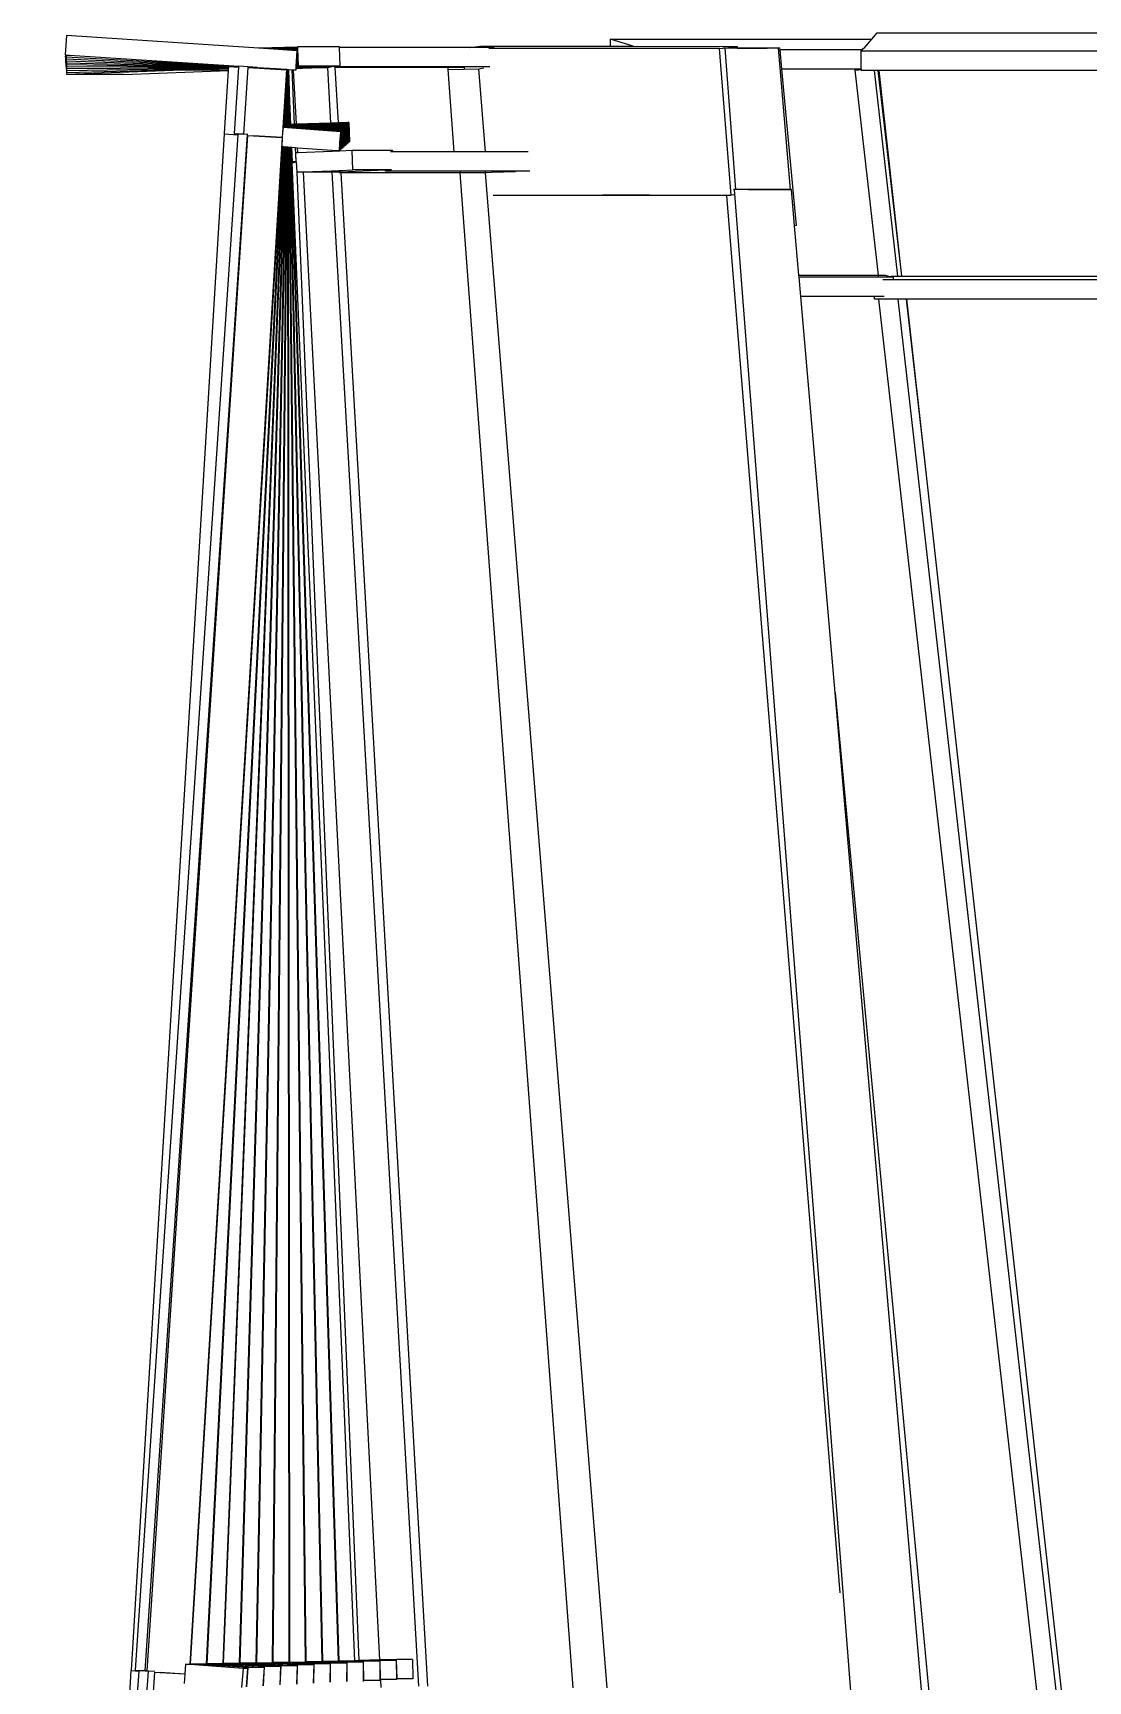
# Model space of a CAD drawing. Header units: millimetres. Extents: x 90964 to 877642, y 656808 to 1438307.
# Drawn here: x 806456 to 809193, y 1273789 to 1278066 of the extents above; entities that cross this region are included whole.
import ezdxf

# ---------------------------------------------------------------- set-up
doc = ezdxf.new("R2010")
doc.units = ezdxf.units.MM
doc.header["$LTSCALE"] = 300
doc.layers.add('SectionCutEdges', color=7, linetype='Continuous')

msp = doc.modelspace()

# ---------------------------------------------------------------- linework, layer by layer
at = {"color": 251}
for p, q in [((807953.8, 1278049.6), (807953.6, 1278031.5)), ((808013.1, 1278031.4), (807953.8, 1278049.6)), ((807953.8, 1278049.6), (808631.2, 1278049.6)), ((808631.2, 1278049.6), (808611.4, 1278026.5)), ((808645.4, 1278066.1), (808631.2, 1278049.6)), ((808645.4, 1278066.1), (809460.4, 1278066.1)), ((806540.4, 1278009.3), (806540.2, 1278004.3)), ((806540.2, 1278004.3), (806540.6, 1278004.2)), ((806540.6, 1278004.2), (806540.4, 1277999.1)), ((806540.4, 1277999.1), (806540.9, 1277999.1)), ((806540.9, 1278009.3), (806540.6, 1278004.2)), ((806540.6, 1278004.2), (806541.1, 1278004.2)), ((806540.9, 1277999.1), (806540.7, 1277994)), ((806541.1, 1278004.2), (806540.9, 1277999.1)), ((806540.9, 1277999.1), (806541.3, 1277999.1)), ((806541.2, 1278009.3), (806541.1, 1278004.2)), ((806541.1, 1278004.2), (806541.4, 1278004.2)), ((806541.3, 1277999.1), (806541.2, 1277994)), ((806541.4, 1278004.2), (806541.3, 1277999.1)), ((806541.3, 1277999.1), (806541.7, 1277999.1)), ((806541.6, 1278009.3), (806541.4, 1278004.2)), ((806541.4, 1278004.2), (806541.8, 1278004.2)), ((806541.7, 1277999.1), (806541.6, 1277994)), ((806541.8, 1278004.2), (806541.7, 1277999.1)), ((806541.7, 1277999.1), (806542, 1277999.1)), ((806541.8, 1278009.3), (806541.8, 1278004.2)), ((806541.8, 1278004.2), (806542.1, 1278004.2)), ((806542.1, 1278004.2), (806542, 1277999.1)), ((806542, 1277999.1), (806542, 1277994)), ((806542, 1277999.1), (806542.3, 1277999.1)), ((806542.1, 1278009.2), (806542.1, 1278004.2)), ((806542.1, 1278004.2), (806542.3, 1278004.1)), ((806542.2, 1278009.2), (806542.3, 1278004.1)), ((806542.3, 1278004.1), (806542.3, 1277999.1)), ((806542.3, 1278004.1), (806542.4, 1278004.1)), ((806542.3, 1277999.1), (806542.3, 1277994)), ((806542.3, 1277999.1), (806542.5, 1277999.1)), ((806542.4, 1278009.2), (806542.4, 1278004.1)), ((806542.4, 1278009.2), (806542.5, 1278008.3)), ((806542.4, 1278004.1), (806542.5, 1277999.1)), ((806542.4, 1278004.1), (806542.6, 1278004.1)), ((806542.5, 1278008.3), (806551.6, 1278008.6)), ((806542.6, 1278004.1), (806542.5, 1278008.3)), ((806542.5, 1278008.3), (806542.6, 1278004.1)), ((806542.5, 1277999.1), (806542.6, 1277994)), ((806542.5, 1277999.1), (806542.7, 1277999)), ((806542.8, 1277999), (806542.6, 1278004.1)), ((806542.6, 1278004.1), (806542.7, 1277999)), ((806542.6, 1278004.1), (806964.2, 1277980.8)), ((806542.6, 1278004.1), (806542.6, 1278004.1)), ((806542.7, 1277999), (806542.8, 1277999)), ((806542.7, 1277999), (806542.8, 1277994)), ((806542.8, 1277999), (806964.2, 1277980)), ((806543, 1277994), (806542.8, 1277999)), ((807042.2, 1278026.5), (807142.1, 1278030.2)), ((807142.1, 1278029.2), (807042.2, 1278026.5)), ((807142.1, 1278028.1), (807042.2, 1278026.5)), ((807142.2, 1278027.1), (807042.2, 1278026.5)), ((807142.2, 1278026.1), (807042.2, 1278026.5)), ((807142.1, 1278025.1), (807042.2, 1278026.5)), ((807142.1, 1278024.1), (807042.2, 1278026.5)), ((807142.1, 1278023), (807042.2, 1278026.5)), ((807142.1, 1278022), (807042.2, 1278026.5)), ((807142, 1278021), (807042.2, 1278026.5)), ((807139.7, 1277980.1), (807141.9, 1278020)), ((807140.2, 1277980.1), (807141.9, 1278020)), ((807140.6, 1277980.1), (807141.9, 1278020)), ((807141, 1277980.1), (807141.9, 1278020)), ((807141.5, 1277980.1), (807142, 1278021)), ((807141.9, 1278020), (807142, 1278021)), ((807142, 1277980.1), (807142.1, 1278022)), ((807142, 1278021), (807142.1, 1278022)), ((807251.4, 1278030.2), (807142.1, 1278030.2)), ((807142.1, 1278030.2), (807142.1, 1278029.2)), ((807142.1, 1278029.2), (807142.1, 1278028.1)), ((807142.1, 1278028.1), (807142.2, 1278027.1)), ((807142.1, 1278025.1), (807142.2, 1278026.1)), ((807143.4, 1277980.2), (807142.1, 1278025.1)), ((807142.1, 1278024.1), (807142.1, 1278025.1)), ((807142.9, 1277980.2), (807142.1, 1278024.1)), ((807142.1, 1278023), (807142.1, 1278024.1)), ((807142.4, 1277980.2), (807142.1, 1278023)), ((807142.1, 1278022), (807142.1, 1278023)), ((807142.2, 1278027.1), (807142.2, 1278026.1)), ((807142.2, 1278026.1), (807143.9, 1277980.2)), ((807251.5, 1278028), (807251.4, 1278030.2)), ((807253.1, 1277980.2), (807251.5, 1278028)), ((807589.1, 1278028), (807251.5, 1278028)), ((807589.1, 1278028), (807616.7, 1278031.6)), ((807653, 1278028), (807589.1, 1278028)), ((807616.7, 1278031.6), (807953.6, 1278031.5)), ((808236.6, 1278025.4), (807638.4, 1278025.6)), ((807953.6, 1278031.5), (808013.1, 1278031.4)), ((808013.1, 1278031.4), (808282.4, 1278031.3)), ((808236.6, 1278025.4), (808245.5, 1278026.5)), ((808267.4, 1277645.4), (808236.6, 1278025.4)), ((808245.5, 1278026.5), (808282.4, 1278031.3)), ((808250.4, 1278026.5), (808245.5, 1278026.5)), ((808250.4, 1278026.5), (808278.9, 1277659.7)), ((808282.8, 1278026.5), (808250.4, 1278026.5)), ((808282.4, 1278031.3), (808282.7, 1278027.6)), ((808282.7, 1278027.6), (808392.7, 1278027.5)), ((808282.7, 1278027.6), (808282.8, 1278026.9)), ((808282.8, 1278026.9), (808360.2, 1278026.9)), ((808282.8, 1278026.9), (808282.8, 1278026.5)), ((808383.6, 1278026.4), (808282.8, 1278026.5)), ((808384.3, 1278026.5), (808360.2, 1278026.9)), ((808384.3, 1278026.5), (808383.6, 1278026.4)), ((808389.8, 1278026.4), (808383.6, 1278026.4)), ((808392.7, 1278027.5), (808384.3, 1278026.5)), ((808389.8, 1278026.4), (808384.3, 1278026.5)), ((808421.4, 1277659.7), (808389.8, 1278026.4)), ((808392.7, 1278027.5), (808393.3, 1278021.9)), ((808604.5, 1278021.9), (808393.3, 1278021.9)), ((808393.3, 1278021.9), (808398, 1277972)), ((808604.5, 1278021.9), (808611.4, 1278026.5)), ((808604.6, 1278018.6), (808604.5, 1278021.9)), ((808604.6, 1278018.6), (808611.4, 1278026.5)), ((808604.6, 1278004.1), (808604.6, 1278018.6)), ((809252.7, 1278018.6), (808604.6, 1278018.6)), ((808604.8, 1277972), (808604.6, 1278004.1)), ((808604.7, 1277972), (808604.6, 1278004.1)), ((806540.7, 1277994), (806541.2, 1277994)), ((806541.2, 1277994), (806541.1, 1277988.9)), ((806541.1, 1277988.9), (806541.6, 1277988.9)), ((806541.2, 1277994), (806541.6, 1277994)), ((806541.6, 1277988.9), (806541.5, 1277983.8)), ((806541.5, 1277983.8), (806542, 1277983.8)), ((806541.6, 1277994), (806541.6, 1277988.9)), ((806541.6, 1277994), (806542, 1277994)), ((806541.6, 1277988.9), (806542, 1277988.9)), ((806542, 1277983.8), (806541.9, 1277978.7)), ((806541.9, 1277978.7), (806542.4, 1277978.7)), ((806542, 1277994), (806542, 1277988.9)), ((806542, 1277994), (806542.3, 1277994)), ((806542, 1277988.9), (806542, 1277983.8)), ((806542, 1277988.9), (806542.4, 1277988.9)), ((806542, 1277983.8), (806542.4, 1277983.8)), ((806542.3, 1277994), (806542.4, 1277988.9)), ((806542.3, 1277994), (806542.6, 1277994)), ((806542.4, 1277988.9), (806542.4, 1277983.8)), ((806542.4, 1277988.9), (806542.7, 1277988.9)), ((806542.4, 1277983.8), (806542.4, 1277978.7)), ((806542.4, 1277983.8), (806542.8, 1277983.8)), ((806542.4, 1277978.7), (806542.5, 1277973.6)), ((806542.4, 1277978.7), (806542.9, 1277978.7)), ((806542.5, 1277973.6), (806542.9, 1277973.6)), ((806542.6, 1277994), (806542.7, 1277988.9)), ((806542.6, 1277994), (806542.8, 1277994)), ((806542.7, 1277988.9), (806542.8, 1277983.8)), ((806542.7, 1277988.9), (806543, 1277988.9)), ((806542.8, 1277994), (806543, 1277994)), ((806542.8, 1277994), (806543, 1277988.9)), ((806542.8, 1277983.8), (806542.9, 1277978.7)), ((806542.8, 1277983.8), (806543.1, 1277983.8)), ((806542.9, 1277978.7), (806542.9, 1277973.6)), ((806542.9, 1277978.7), (806543.2, 1277978.7)), ((806542.9, 1277973.6), (806543, 1277968.5)), ((806542.9, 1277973.6), (806543.4, 1277973.6)), ((806543.2, 1277988.9), (806543, 1277994)), ((806543, 1277994), (806964.1, 1277979.2)), ((806543, 1277988.9), (806543.2, 1277988.9)), ((806543, 1277988.9), (806543.1, 1277983.8)), ((806543, 1277968.5), (806543.5, 1277968.5)), ((806543.1, 1277983.8), (806543.4, 1277983.8)), ((806543.1, 1277983.8), (806543.2, 1277978.7)), ((806543.4, 1277983.8), (806543.2, 1277988.9)), ((806543.2, 1277988.9), (806964.1, 1277978.4)), ((806543.2, 1277978.7), (806543.6, 1277978.7)), ((806543.2, 1277978.7), (806543.4, 1277973.6)), ((806543.4, 1277983.8), (806964, 1277977.7)), ((806543.6, 1277978.7), (806543.4, 1277983.8)), ((806543.4, 1277973.6), (806543.5, 1277968.5)), ((806543.4, 1277973.6), (806543.8, 1277973.6)), ((806543.5, 1277968.5), (806543.6, 1277963.4)), ((806543.5, 1277968.5), (806543.9, 1277968.5)), ((806543.6, 1277978.7), (806964, 1277976.9)), ((806543.8, 1277973.6), (806543.6, 1277978.7)), ((806543.6, 1277963.4), (806544.1, 1277963.4)), ((806543.8, 1277973.6), (806963.9, 1277976.1)), ((806543.9, 1277968.5), (806543.8, 1277973.6)), ((806543.9, 1277968.5), (806963.9, 1277975.3)), ((806544.1, 1277963.4), (806543.9, 1277968.5)), ((806544.1, 1277963.4), (806963.8, 1277974.4)), ((806544.3, 1277958.3), (806544.1, 1277963.4)), ((806843.6, 1277969.2), (806544.3, 1277958.3)), ((806691.3, 1277958.3), (806544.3, 1277958.3)), ((806691.3, 1277958.3), (806963.5, 1277968.9)), ((806963.8, 1277973.6), (806843.6, 1277969.2)), ((806963.5, 1277969.2), (806843.6, 1277969.2)), ((806953.6, 1277806), (806963.5, 1277968.9)), ((806963.5, 1277969.2), (806963.8, 1277973.6)), ((806963.5, 1277968.9), (806963.5, 1277969.2)), ((806963.8, 1277974.4), (806963.9, 1277975.3)), ((806963.8, 1277973.6), (806963.8, 1277974.4)), ((806963.9, 1277976.1), (806964, 1277976.9)), ((806963.9, 1277975.3), (806963.9, 1277976.1)), ((806964, 1277977.7), (806964.1, 1277978.4)), ((806964, 1277976.9), (806964, 1277977.7)), ((806964.2, 1277980), (806964.1, 1277979.3)), ((806964.1, 1277979.3), (806989.9, 1277977.7)), ((806964.1, 1277979.2), (806964.1, 1277979.3)), ((806964.1, 1277978.4), (806964.1, 1277979.2)), ((806964.3, 1277981.5), (806964.2, 1277980.8)), ((806964.2, 1277980.8), (806964.2, 1277980)), ((807014.8, 1277976.2), (807014.9, 1277976.2)), ((807014.9, 1277978), (807015, 1277978.2)), ((807039.1, 1277976.6), (807014.9, 1277978)), ((807014.9, 1277976.2), (807113.8, 1277970.2)), ((807113.8, 1277970.2), (807104, 1277806.5)), ((807114, 1277971.7), (807105, 1277821.9)), ((807114.4, 1277971), (807106.9, 1277821.9)), ((807114.5, 1277971.7), (807107, 1277822.7)), ((807115, 1277971.6), (807109, 1277822.7)), ((807115.1, 1277971.6), (807109.1, 1277823.5)), ((807115.5, 1277971.6), (807111.1, 1277823.5)), ((807115.6, 1277971.6), (807111.2, 1277824.3)), ((807116.1, 1277971.6), (807113.2, 1277824.3)), ((807116.1, 1277971.6), (807113.3, 1277825)), ((807113.8, 1277970.2), (807114, 1277971.7)), ((807114.4, 1277971), (807114.5, 1277971.7)), ((807116.6, 1277971.5), (807115.2, 1277825)), ((807116.7, 1277971.5), (807115.3, 1277825.8)), ((807117.2, 1277971.5), (807117.3, 1277825.8)), ((807117.2, 1277971.5), (807117.4, 1277826.6)), ((807117.7, 1277971.5), (807119.3, 1277826.6)), ((807117.8, 1277971.5), (807119.4, 1277827.3)), ((807118.3, 1277971.4), (807121.4, 1277827.4)), ((807118.4, 1277971.4), (807121.4, 1277828.1)), ((807118.9, 1277971.4), (807123.4, 1277828.1)), ((807119, 1277971.4), (807123.5, 1277828.9)), ((807125.5, 1277828.9), (807119.5, 1277971.3)), ((807128, 1277970.8), (807133.9, 1277829.2)), ((807139.7, 1277829.4), (807132.5, 1277970.5)), ((807138.7, 1277971.1), (807139.2, 1277971.1)), ((807138.8, 1277972.1), (807139.3, 1277972.1)), ((807138.9, 1277974.3), (807139.4, 1277974.3)), ((807138.9, 1277974.1), (807139.4, 1277974.1)), ((807138.9, 1277973.1), (807139.3, 1277973.1)), ((807139.5, 1277975.9), (807139, 1277975.9)), ((807139, 1277975.8), (807139.5, 1277975.8)), ((807139, 1277975.1), (807139.5, 1277975.1)), ((807139.1, 1277977.1), (807139.6, 1277977.1)), ((807139.1, 1277976.1), (807139.5, 1277976.1)), ((807139.2, 1277978.1), (807139.6, 1277978.1)), ((807139.6, 1277977.9), (807139.2, 1277977.9)), ((807139.2, 1277971.1), (807139.3, 1277972.1)), ((807139.7, 1277980.1), (807139.3, 1277980)), ((807139.3, 1277979.1), (807139.7, 1277979.1)), ((807139.3, 1277973.1), (807139.4, 1277974.1)), ((807139.3, 1277973.1), (807139.8, 1277973.1)), ((807139.3, 1277972.1), (807139.3, 1277973.1)), ((807139.3, 1277972.1), (807139.8, 1277972.1)), ((807139.4, 1277974.3), (807139.5, 1277975.1)), ((807139.4, 1277974.1), (807139.4, 1277974.3)), ((807139.4, 1277974.3), (807139.9, 1277974.3)), ((807139.4, 1277974.1), (807139.9, 1277974.1)), ((807139.5, 1277976.1), (807139.6, 1277977.1)), ((807139.5, 1277976.1), (807140, 1277976.1)), ((807139.5, 1277975.9), (807139.5, 1277976.1)), ((807140, 1277975.9), (807139.5, 1277975.9)), ((807139.5, 1277975.8), (807139.5, 1277975.9)), ((807139.5, 1277975.8), (807140, 1277975.8)), ((807139.5, 1277975.1), (807139.5, 1277975.8)), ((807139.5, 1277975.1), (807139.9, 1277975.1)), ((807139.6, 1277978.1), (807139.7, 1277979.1)), ((807139.6, 1277978.1), (807140.1, 1277978.1)), ((807139.6, 1277977.9), (807139.6, 1277978.1)), ((807140.1, 1277977.9), (807139.6, 1277977.9)), ((807139.6, 1277977.1), (807139.6, 1277977.9)), ((807139.6, 1277977.1), (807140, 1277977.1)), ((807140.2, 1277980.1), (807139.7, 1277980.1)), ((807139.7, 1277979.1), (807139.7, 1277980.1)), ((807139.7, 1277979.1), (807140.1, 1277979.1)), ((807139.8, 1277973.1), (807139.9, 1277974.1)), ((807139.8, 1277973.1), (807140.3, 1277973.1)), ((807139.8, 1277972.1), (807139.8, 1277973.1)), ((807139.9, 1277975.1), (807140, 1277975.8)), ((807139.9, 1277975.1), (807140.4, 1277975.1)), ((807139.9, 1277974.3), (807139.9, 1277975.1)), ((807139.9, 1277974.1), (807139.9, 1277974.3)), ((807139.9, 1277974.3), (807140.4, 1277974.3)), ((807139.9, 1277974.1), (807140.4, 1277974.1)), ((807140, 1277977.1), (807140.1, 1277977.9)), ((807140, 1277977.1), (807140.5, 1277977.1)), ((807140, 1277976.1), (807140, 1277977.1)), ((807140, 1277976.1), (807140.5, 1277976.1)), ((807140, 1277975.9), (807140, 1277976.1)), ((807140.4, 1277975.9), (807140, 1277975.9)), ((807140, 1277975.8), (807140, 1277975.9)), ((807140, 1277975.8), (807140.4, 1277975.8)), ((807140.1, 1277979.1), (807140.2, 1277980.1)), ((807140.1, 1277979.1), (807140.6, 1277979.1)), ((807140.1, 1277978.1), (807140.1, 1277979.1)), ((807140.1, 1277978.1), (807140.5, 1277978.1)), ((807140.1, 1277977.9), (807140.1, 1277978.1)), ((807140.5, 1277977.9), (807140.1, 1277977.9)), ((807140.6, 1277980.1), (807140.2, 1277980.1)), ((807140.3, 1277973.1), (807140.4, 1277974.1)), ((807140.4, 1277975.9), (807140.5, 1277976.1)), ((807140.9, 1277975.9), (807140.4, 1277975.9)), ((807140.4, 1277975.8), (807140.4, 1277975.9)), ((807140.4, 1277975.8), (807140.9, 1277975.8)), ((807140.4, 1277975.1), (807140.4, 1277975.8)), ((807140.4, 1277975.1), (807140.9, 1277975.1)), ((807140.4, 1277974.3), (807140.4, 1277975.1)), ((807140.4, 1277974.3), (807140.9, 1277974.4)), ((807140.4, 1277974.1), (807140.4, 1277974.3)), ((807140.4, 1277974.1), (807140.9, 1277974.1)), ((807140.5, 1277978.1), (807140.6, 1277979.1)), ((807140.5, 1277978.1), (807141, 1277978.1)), ((807140.5, 1277977.9), (807140.5, 1277978.1)), ((807141, 1277977.9), (807140.5, 1277977.9)), ((807140.5, 1277977.1), (807140.5, 1277977.9)), ((807140.5, 1277977.1), (807141, 1277977.1)), ((807140.5, 1277976.1), (807140.5, 1277977.1)), ((807140.5, 1277976.1), (807140.9, 1277976.1)), ((807141, 1277980.1), (807140.6, 1277980.1)), ((807140.6, 1277979.1), (807140.6, 1277980.1)), ((807140.6, 1277979.1), (807141, 1277979.1)), ((807140.9, 1277976.1), (807141, 1277977.1)), ((807140.9, 1277976.1), (807141.4, 1277976.1)), ((807140.9, 1277975.9), (807140.9, 1277976.1)), ((807140.9, 1277975.8), (807141.4, 1277975.9)), ((807141.4, 1277975.9), (807140.9, 1277975.9)), ((807140.9, 1277975.8), (807140.9, 1277975.9)), ((807140.9, 1277975.1), (807140.9, 1277975.8)), ((807140.9, 1277974.4), (807140.9, 1277975.1)), ((807140.9, 1277975.1), (807141.4, 1277975.1)), ((807140.9, 1277974.4), (807155.4, 1277974.8)), ((807140.9, 1277974.1), (807140.9, 1277974.4)), ((807141.5, 1277980.1), (807141, 1277980.1)), ((807141, 1277979.1), (807141, 1277980.1)), ((807141, 1277979.1), (807141.5, 1277979.1)), ((807141, 1277978.1), (807141, 1277979.1)), ((807141, 1277978.1), (807141.5, 1277978.1)), ((807141, 1277977.9), (807141, 1277978.1)), ((807141.5, 1277977.9), (807141, 1277977.9)), ((807141, 1277977.1), (807141, 1277977.9)), ((807141, 1277977.1), (807141.4, 1277977.1)), ((807141.4, 1277977.1), (807141.5, 1277977.9)), ((807141.4, 1277977.1), (807141.9, 1277977.1)), ((807141.4, 1277976.1), (807141.4, 1277977.1)), ((807141.4, 1277976.1), (807141.9, 1277976.1)), ((807141.4, 1277975.9), (807141.4, 1277976.1)), ((807141.4, 1277975.9), (807143.9, 1277976)), ((807143.9, 1277976), (807141.4, 1277975.9)), ((807141.4, 1277975.1), (807141.4, 1277975.9)), ((807141.4, 1277975.9), (807141.4, 1277975.9)), ((807142, 1277980.1), (807141.5, 1277980.1)), ((807141.5, 1277979.1), (807141.5, 1277980.1)), ((807141.5, 1277979.1), (807141.9, 1277979.1)), ((807141.5, 1277978.1), (807141.5, 1277979.1)), ((807141.5, 1277978.1), (807141.9, 1277978.1)), ((807141.5, 1277977.9), (807141.5, 1277978.1)), ((807141.9, 1277978), (807141.5, 1277977.9)), ((807141.9, 1277979.1), (807142, 1277980.1)), ((807141.9, 1277979.1), (807142.4, 1277979.2)), ((807141.9, 1277978.1), (807141.9, 1277979.1)), ((807141.9, 1277978.1), (807142.4, 1277978.1)), ((807141.9, 1277978), (807141.9, 1277978.1)), ((807141.9, 1277977.1), (807141.9, 1277978)), ((807142.4, 1277978), (807141.9, 1277978)), ((807141.9, 1277977.1), (807142.4, 1277977.1)), ((807141.9, 1277976.1), (807141.9, 1277977.1)), ((807142.4, 1277980.2), (807142, 1277980.1)), ((807219.1, 1277980.2), (807142.4, 1277978)), ((807142.9, 1277980.2), (807142.4, 1277980.2)), ((807142.4, 1277979.2), (807142.4, 1277980.2)), ((807142.4, 1277979.2), (807142.9, 1277979.2)), ((807142.4, 1277978.1), (807142.4, 1277979.2)), ((807142.4, 1277978.1), (807142.9, 1277978.1)), ((807142.4, 1277978), (807142.4, 1277978.1)), ((807142.4, 1277977.1), (807142.4, 1277978)), ((807142.9, 1277979.2), (807142.9, 1277980.2)), ((807143.4, 1277980.2), (807142.9, 1277980.2)), ((807142.9, 1277979.2), (807143.4, 1277979.2)), ((807142.9, 1277978.1), (807142.9, 1277979.2)), ((807143.4, 1277979.2), (807143.4, 1277980.2)), ((807143.9, 1277980.2), (807143.4, 1277980.2)), ((807219.1, 1277980.2), (807143.9, 1277980.2)), ((807143.9, 1277976), (807232.8, 1277979.4)), ((807155.3, 1277976.2), (807143.9, 1277976)), ((807202.7, 1277976.2), (807155.3, 1277976.2)), ((807155.3, 1277976.2), (807155.4, 1277974.8)), ((807155.4, 1277974.8), (807202.7, 1277976.2)), ((807202.7, 1277976.2), (807219.9, 1277976.7)), ((807236.6, 1277980.2), (807219.1, 1277980.2)), ((807219.9, 1277976.7), (807232.8, 1277979.4)), ((807219.9, 1277976.7), (807228.2, 1277832.2)), ((807232.8, 1277979.4), (807236.6, 1277980.2)), ((807232.8, 1277979.4), (807239.4, 1277979.7)), ((807239.4, 1277980.2), (807236.6, 1277980.2)), ((807252.1, 1277980.2), (807239.4, 1277980.2)), ((807239.4, 1277980.2), (807239.4, 1277979.7)), ((807239.4, 1277979.7), (807252.1, 1277980.2)), ((807239.4, 1277979.7), (807239.6, 1277976.2)), ((807533, 1277976.2), (807239.6, 1277976.2)), ((807239.6, 1277976.2), (807247.8, 1277832.8)), ((807253.1, 1277980.2), (807252.1, 1277980.2)), ((807252.1, 1277980.2), (807252.2, 1277978)), ((807252.1, 1277980.2), (807252.1, 1277980.2)), ((807574.5, 1277978), (807252.2, 1277978)), ((807559.4, 1277976.2), (807533, 1277975.7)), ((807533, 1277975.7), (807533, 1277976.2)), ((807533.1, 1277975.5), (807533, 1277975.7)), ((807559.4, 1277976.2), (807533.1, 1277975.5)), ((807533.4, 1277971.1), (807533.1, 1277975.5)), ((807533.4, 1277971.1), (807574.9, 1277972.2)), ((807549.2, 1277757.5), (807533.4, 1277971.1)), ((807574.6, 1277976.6), (807559.4, 1277976.2)), ((807574.6, 1277976.5), (807559.4, 1277976.2)), ((807574.5, 1277978), (807574.6, 1277976.6)), ((807641.7, 1277978), (807574.5, 1277978)), ((807574.6, 1277976.6), (807574.6, 1277976.5)), ((807574.6, 1277976.5), (807574.9, 1277972.2)), ((807574.9, 1277972.2), (807612.7, 1277973.3)), ((807612.7, 1277973.3), (807625.6, 1277975.6)), ((807630, 1277757.5), (807612.7, 1277973.3)), ((808398, 1277972), (808436.1, 1277566.2)), ((808589.5, 1277972), (808398, 1277972)), ((808589.5, 1277971.3), (808587.8, 1277969.5)), ((808587.8, 1277969.5), (808589.7, 1277969.7)), ((808587.8, 1277969.5), (808648.1, 1277437.6)), ((808589.5, 1277971.3), (808589.5, 1277972)), ((808590.1, 1277972), (808589.5, 1277971.3)), ((808590.1, 1277972), (808589.5, 1277972)), ((808589.7, 1277969.7), (808589.5, 1277971.3)), ((808589.7, 1277969.7), (808597.6, 1277970.5)), ((808597.4, 1277972), (808590.1, 1277972)), ((808597.6, 1277970.5), (808597.4, 1277972)), ((808604.7, 1277972), (808597.4, 1277972)), ((808597.6, 1277970.5), (808604.8, 1277971.3)), ((808604.8, 1277972), (808604.7, 1277972)), ((808604.8, 1277972), (808604.8, 1277971.3)), ((808604.8, 1277971.3), (808604.8, 1277968.8)), ((808638, 1277968.8), (808604.8, 1277968.8)), ((808638, 1277968.8), (808698.6, 1277435.2)), ((808648, 1277968.8), (808638, 1277968.8)), ((808648, 1277968.8), (808708.6, 1277435.2)), ((808649.8, 1277968.8), (808648, 1277968.8)), ((808649.8, 1277968.8), (808709.1, 1277435.2)), ((809239.9, 1277968.8), (808649.8, 1277968.8)), ((807119.3, 1277826.6), (807117.4, 1277826.6)), ((807117.4, 1277826.6), (807117.4, 1277825.8)), ((807119.4, 1277826.6), (807119.3, 1277826.6)), ((807121.4, 1277827.4), (807119.4, 1277827.3)), ((807119.4, 1277827.3), (807119.4, 1277826.6)), ((807267.4, 1277826.7), (807119.4, 1277826.6)), ((807269.4, 1277829), (807121.4, 1277827.4)), ((807121.4, 1277828.1), (807121.4, 1277827.4)), ((807123.4, 1277828.1), (807121.4, 1277828.1)), ((807121.4, 1277827.4), (807121.4, 1277827.4)), ((807123.5, 1277828.1), (807123.4, 1277828.1)), ((807125.5, 1277828.9), (807123.5, 1277828.9)), ((807123.5, 1277828.9), (807125.5, 1277828.9)), ((807123.5, 1277828.9), (807123.5, 1277828.1)), ((807125.5, 1277828.2), (807123.5, 1277828.1)), ((807133.9, 1277829.2), (807125.5, 1277828.9)), ((807125.5, 1277828.2), (807125.5, 1277828.9)), ((807125.5, 1277828.9), (807125.6, 1277828.9)), ((807125.5, 1277828.9), (807125.5, 1277828.9)), ((807134, 1277828.4), (807125.5, 1277828.2)), ((807125.6, 1277828.9), (807133.9, 1277829.1)), ((807139.7, 1277829.4), (807133.9, 1277829.2)), ((807133.9, 1277829.1), (807139.7, 1277829.3)), ((807133.9, 1277829.2), (807133.9, 1277829.1)), ((807133.9, 1277829.1), (807134, 1277828.4)), ((807139.8, 1277828.5), (807134, 1277828.4)), ((807228.2, 1277832.2), (807139.7, 1277829.4)), ((807139.7, 1277829.3), (807228.2, 1277832.1)), ((807139.7, 1277829.3), (807139.7, 1277829.4)), ((807139.8, 1277828.5), (807139.7, 1277829.3)), ((807228.3, 1277830.4), (807139.8, 1277828.5)), ((807247.8, 1277832.8), (807228.2, 1277832.2)), ((807228.2, 1277832.1), (807247.8, 1277832.7)), ((807228.2, 1277832.2), (807228.2, 1277832.1)), ((807228.2, 1277832.1), (807228.3, 1277830.4)), ((807247.9, 1277830.8), (807228.3, 1277830.4)), ((807273.4, 1277833.6), (807247.8, 1277832.8)), ((807247.8, 1277832.7), (807275.6, 1277833.6)), ((807247.8, 1277832.8), (807247.8, 1277832.7)), ((807247.8, 1277832.7), (807247.9, 1277830.8)), ((807271.4, 1277831.3), (807247.9, 1277830.8)), ((807267.4, 1277824.4), (807267.4, 1277826.7)), ((807269.4, 1277826.7), (807267.4, 1277826.7)), ((807269.4, 1277826.7), (807269.4, 1277829)), ((807271.4, 1277829), (807269.4, 1277829)), ((807269.6, 1277826.7), (807269.4, 1277826.7)), ((807269.6, 1277826.7), (807269.6, 1277810.1)), ((807271.4, 1277829), (807271.4, 1277831.3)), ((807273.6, 1277831.3), (807271.4, 1277831.3)), ((807271.6, 1277829), (807271.4, 1277829)), ((807271.6, 1277829), (807271.8, 1277812.4)), ((807275.6, 1277833.6), (807273.4, 1277833.6)), ((807273.6, 1277831.3), (807274.6, 1277783.6)), ((807275.6, 1277833.6), (807277.1, 1277783.6)), ((806711.9, 1273817.1), (806952.9, 1277804.2)), ((806752.4, 1273815.6), (807013.8, 1277800.4)), ((807102.6, 1277794.8), (806863, 1273832.8)), ((806952.9, 1277804.2), (806953.6, 1277806)), ((806953.5, 1277804.2), (806952.9, 1277804.2)), ((806953.5, 1277804.2), (806953.6, 1277806)), ((806953.5, 1277804), (806953.5, 1277804.2)), ((806953.5, 1277804), (806987.8, 1277801.9)), ((807013.9, 1277802.5), (807012.9, 1277802.5)), ((807013.8, 1277800.4), (807028.1, 1277799.5)), ((807102.6, 1277794.8), (807028.1, 1277799.5)), ((807028.1, 1277799.5), (807028.1, 1277799.5)), ((807028.1, 1277799.5), (807102.6, 1277795)), ((807102.6, 1277795), (807102.6, 1277794.8)), ((807102.6, 1277795), (807103.1, 1277795)), ((807105, 1277821.9), (807104.5, 1277813.8)), ((807107.2, 1277821.8), (807105, 1277821.9)), ((807105, 1277821.9), (807106.9, 1277821.9)), ((807106.9, 1277821.9), (807107, 1277821.9)), ((807109.3, 1277822.6), (807107, 1277822.7)), ((807107, 1277822.7), (807107, 1277821.9)), ((807107, 1277822.7), (807109, 1277822.7)), ((807107, 1277821.9), (807107.2, 1277821.9)), ((807107.2, 1277821.8), (807107.2, 1277821.9)), ((807107.2, 1277821.9), (807256.7, 1277812.9)), ((807254.7, 1277812.9), (807107.2, 1277821.8)), ((807109, 1277822.7), (807109.1, 1277822.7)), ((807111.3, 1277823.4), (807109.1, 1277823.5)), ((807109.1, 1277823.5), (807109.1, 1277822.7)), ((807109.1, 1277823.5), (807111.1, 1277823.5)), ((807109.1, 1277822.7), (807109.3, 1277822.7)), ((807109.3, 1277822.6), (807109.3, 1277822.7)), ((807109.3, 1277822.7), (807258.9, 1277815.2)), ((807256.9, 1277815.2), (807109.3, 1277822.6)), ((807111.1, 1277823.5), (807111.2, 1277823.5)), ((807113.4, 1277824.2), (807111.2, 1277824.3)), ((807111.2, 1277824.3), (807111.2, 1277823.5)), ((807111.2, 1277824.3), (807113.2, 1277824.3)), ((807111.2, 1277823.5), (807111.3, 1277823.5)), ((807111.3, 1277823.4), (807111.3, 1277823.5)), ((807111.3, 1277823.5), (807261.1, 1277817.5)), ((807259, 1277817.5), (807111.3, 1277823.4)), ((807113.3, 1277825), (807113.2, 1277824.3)), ((807113.2, 1277824.3), (807113.4, 1277824.3)), ((807113.2, 1277824.3), (807113.2, 1277824.3)), ((807115.2, 1277825), (807113.3, 1277825)), ((807113.4, 1277824.2), (807113.4, 1277824.3)), ((807113.4, 1277824.3), (807263.2, 1277819.8)), ((807261.1, 1277819.8), (807113.4, 1277824.2)), ((807115.3, 1277825), (807115.2, 1277825)), ((807117.3, 1277825.8), (807115.3, 1277825.8)), ((807115.3, 1277825.8), (807115.3, 1277825)), ((807115.3, 1277825), (807115.5, 1277825)), ((807115.5, 1277825), (807115.3, 1277825)), ((807115.5, 1277825), (807115.5, 1277825)), ((807263.2, 1277822.1), (807115.5, 1277825)), ((807115.5, 1277825), (807263.2, 1277822.1)), ((807117.3, 1277825.8), (807117.4, 1277825.8)), ((807117.4, 1277825.8), (807117.5, 1277825.8)), ((807265.3, 1277824.4), (807117.5, 1277825.8)), ((807253.5, 1277794), (807251.4, 1277763)), ((807251.7, 1277763), (807253.5, 1277794)), ((807254.7, 1277810.6), (807253.5, 1277794)), ((807255.9, 1277796.3), (807254, 1277765.3)), ((807254.3, 1277765.3), (807255.9, 1277796.3)), ((807254.5, 1277810.6), (807254.7, 1277812.9)), ((807254.7, 1277810.6), (807254.6, 1277810.6)), ((807256.7, 1277812.9), (807254.7, 1277812.9)), ((807256.9, 1277812.9), (807255.9, 1277796.3)), ((807256.7, 1277812.9), (807256.9, 1277815.2)), ((807256.7, 1277812.9), (807256.9, 1277812.9)), ((807258.2, 1277798.6), (807256.7, 1277767.6)), ((807258.9, 1277815.2), (807256.9, 1277815.2)), ((807257, 1277767.5), (807258.2, 1277798.6)), ((807259.1, 1277815.2), (807258.2, 1277798.6)), ((807258.9, 1277815.2), (807259, 1277817.5)), ((807258.9, 1277815.2), (807259.1, 1277815.2)), ((807261.1, 1277817.5), (807259, 1277817.5)), ((807260.6, 1277800.9), (807259.3, 1277769.8)), ((807259.6, 1277769.8), (807260.6, 1277800.9)), ((807261.2, 1277817.5), (807260.6, 1277800.9)), ((807261.1, 1277817.5), (807261.1, 1277819.8)), ((807263.2, 1277819.8), (807261.1, 1277819.8)), ((807261.1, 1277817.5), (807261.2, 1277817.5)), ((807262.9, 1277803.2), (807261.9, 1277772.1)), ((807262.2, 1277772.1), (807262.9, 1277803.2)), ((807263.4, 1277819.8), (807262.9, 1277803.2)), ((807263.2, 1277819.8), (807263.2, 1277822.1)), ((807265.3, 1277822.1), (807263.2, 1277822.1)), ((807263.2, 1277819.8), (807263.4, 1277819.8)), ((807265.1, 1277805.5), (807264.5, 1277774.4)), ((807264.8, 1277774.4), (807265.1, 1277805.5)), ((807265.5, 1277822.1), (807265.1, 1277805.5)), ((807265.3, 1277822.1), (807265.3, 1277824.4)), ((807267.4, 1277824.4), (807265.3, 1277824.4)), ((807265.3, 1277822.1), (807265.5, 1277822.1)), ((807267.4, 1277807.8), (807267.1, 1277776.7)), ((807267.4, 1277824.4), (807267.5, 1277824.4)), ((807267.5, 1277824.4), (807267.4, 1277807.8)), ((807267.4, 1277776.7), (807267.4, 1277807.8)), ((807269.9, 1277779), (807269.6, 1277810.1)), ((807269.6, 1277810.1), (807269.6, 1277779)), ((807272.5, 1277781.3), (807271.8, 1277812.4)), ((807271.8, 1277812.4), (807272.1, 1277781.3)), ((807274.6, 1277783.6), (807275, 1277783.6)), ((807277.1, 1277783.6), (807274.6, 1277783.5)), ((807274.6, 1277783.6), (807274.6, 1277783.5)), ((807274.6, 1277783.5), (807274.7, 1277781.3)), ((807277.1, 1277783.6), (807275, 1277783.6)), ((807102.5, 1277771.2), (806864.4, 1273832.8)), ((807103.7, 1277771.1), (806905.9, 1273833.6)), ((807105.1, 1277771), (806907.3, 1273833.5)), ((807106.3, 1277770.9), (806948.7, 1273834.4)), ((807107.6, 1277770.8), (806950.1, 1273834.3)), ((807108.8, 1277770.8), (806991.5, 1273835.2)), ((807110.2, 1277770.7), (806992.9, 1273835.1)), ((807111.4, 1277770.6), (807034.3, 1273836)), ((807112.8, 1277770.5), (807035.8, 1273836.7)), ((807114, 1277770.4), (807077.2, 1273836.7)), ((807115.4, 1277770.3), (807078.6, 1273837.5)), ((807116.6, 1277770.2), (807120, 1273837.5)), ((807118, 1277770.1), (807121.4, 1273838.3)), ((807119.3, 1277770), (807162.7, 1273838.3)), ((807120.7, 1277769.9), (807164.2, 1273839.1)), ((807121.9, 1277769.8), (807205.5, 1273839.5)), ((807123.3, 1277769.7), (807207, 1273839.8)), ((807124.6, 1277769.7), (807248.3, 1273840.6)), ((807126, 1277769.6), (807249.7, 1273840.7)), ((807128.8, 1277731.5), (807127.2, 1277769.5)), ((807129.5, 1277731.6), (807127.9, 1277769.4)), ((807136.4, 1277768.8), (807138, 1277731.8)), ((807143.5, 1277754.8), (807137.2, 1277754.6)), ((807137.2, 1277754.6), (807138.1, 1277731.6)), ((807143.5, 1277754.8), (807142.8, 1277768.4)), ((807232.4, 1277758.6), (807143.5, 1277754.8)), ((807232.2, 1277762), (807232.4, 1277758.6)), ((807252, 1277759.4), (807232.4, 1277758.6)), ((807251.2, 1277760.7), (807251.1, 1277760.7)), ((807251.4, 1277763), (807251.2, 1277760.7)), ((807251.4, 1277763), (807251.7, 1277763)), ((807251.8, 1277763), (807251.7, 1277763)), ((807251.8, 1277763), (807252, 1277759.4)), ((807253.9, 1277763), (807251.8, 1277763)), ((807283.9, 1277760.7), (807252, 1277759.4)), ((807254, 1277765.3), (807253.9, 1277763)), ((807254, 1277765.3), (807254.3, 1277765.3)), ((807256.6, 1277765.3), (807254.3, 1277765.3)), ((807256.7, 1277767.6), (807256.6, 1277765.3)), ((807256.7, 1277767.6), (807257, 1277767.5)), ((807259.2, 1277767.5), (807257, 1277767.5)), ((807259.3, 1277769.8), (807259.2, 1277767.5)), ((807259.3, 1277769.8), (807259.6, 1277769.8)), ((807261.9, 1277769.8), (807259.6, 1277769.8)), ((807261.9, 1277772.1), (807262.2, 1277772.1)), ((807261.9, 1277772.1), (807261.9, 1277769.8)), ((807264.5, 1277772.1), (807262.2, 1277772.1)), ((807264.5, 1277774.4), (807264.8, 1277774.4)), ((807264.5, 1277774.4), (807264.5, 1277772.1)), ((807267.1, 1277774.4), (807264.8, 1277774.4)), ((807267.1, 1277776.7), (807267.4, 1277776.7)), ((807267.1, 1277776.7), (807267.1, 1277774.4)), ((807269.6, 1277776.7), (807267.4, 1277776.7)), ((807269.6, 1277779), (807269.9, 1277779)), ((807269.6, 1277779), (807269.6, 1277776.7)), ((807272.2, 1277779), (807269.9, 1277779)), ((807272.1, 1277781.3), (807272.5, 1277781.3)), ((807274.7, 1277781.3), (807272.1, 1277781.3)), ((807272.1, 1277781.3), (807272.1, 1277781.3)), ((807272.1, 1277781.3), (807272.2, 1277779)), ((807274.7, 1277781.3), (807272.5, 1277781.3)), ((807286, 1277710.8), (807283.9, 1277760.7)), ((807389, 1277760.7), (807283.9, 1277760.7)), ((807389.2, 1277757.5), (807384, 1277757.5)), ((807389, 1277760.7), (807389.2, 1277757.5)), ((807549.2, 1277757.5), (807389.2, 1277757.5)), ((807630, 1277757.5), (807549.2, 1277757.5)), ((807642.2, 1277757.5), (807630, 1277757.5)), ((807741, 1277757.5), (807642.2, 1277757.5)), ((807129.5, 1277731.6), (807128.8, 1277731.5)), ((807128.8, 1277731.4), (807128.8, 1277731.5)), ((807128.8, 1277731.4), (807129.5, 1277731.4)), ((807128.9, 1277729), (807128.8, 1277731.4)), ((807128.9, 1277729), (807129.6, 1277729.2)), ((807129.6, 1277729.1), (807128.9, 1277728.9)), ((807128.9, 1277728.9), (807128.9, 1277729)), ((807291, 1273841.8), (807128.9, 1277728.9)), ((807138, 1277731.8), (807129.5, 1277731.6)), ((807129.5, 1277731.4), (807129.5, 1277731.6)), ((807129.5, 1277731.4), (807137.3, 1277731.6)), ((807129.6, 1277729.2), (807129.5, 1277731.4)), ((807139.4, 1277731.7), (807129.6, 1277729.1)), ((807129.6, 1277729.2), (807137.3, 1277731.6)), ((807129.6, 1277729.1), (807129.6, 1277729.2)), ((807137.3, 1277731.6), (807138, 1277731.8)), ((807137.3, 1277731.6), (807138.1, 1277731.6)), ((807138.1, 1277731.6), (807139.4, 1277731.7)), ((807139.4, 1277731.7), (807140.5, 1277704.7)), ((807140.5, 1277704.7), (807158, 1277705.4)), ((807140.5, 1277704.7), (807140.5, 1277704.6)), ((807158, 1277704.6), (807140.5, 1277704.6)), ((807140.5, 1277704.6), (807301.6, 1273842.2)), ((807158, 1277705.4), (807231, 1277708.5)), ((807158, 1277704.6), (807158, 1277705.4)), ((807356.1, 1273843.8), (807158, 1277704.6)), ((807231.2, 1277704.6), (807158, 1277704.6)), ((807231, 1277708.5), (807250.4, 1277709.3)), ((807231, 1277708.5), (807231.2, 1277704.6)), ((807231.2, 1277704.6), (807456.1, 1273775.5)), ((807244.3, 1277704.6), (807231.2, 1277704.6)), ((807250.5, 1277704.9), (807244.3, 1277704.6)), ((807250.4, 1277709.3), (807254.1, 1277709.4)), ((807250.4, 1277709.3), (807250.5, 1277704.9)), ((807254.4, 1277705), (807250.5, 1277704.9)), ((807250.5, 1277704.9), (807250.5, 1277703.5)), ((807254.5, 1277703.5), (807250.5, 1277703.5)), ((807254.1, 1277709.4), (807286, 1277710.8)), ((807254.1, 1277709.4), (807254.4, 1277705)), ((807370.7, 1277709.9), (807254.4, 1277705)), ((807254.4, 1277705), (807254.5, 1277703.5)), ((807254.5, 1277703.5), (807479.3, 1273775.5)), ((807564.4, 1277703.5), (807254.5, 1277703.5)), ((807370.7, 1277710.8), (807286, 1277710.8)), ((807370.7, 1277709.9), (807370.7, 1277710.8)), ((807386.1, 1277710.8), (807370.7, 1277710.8)), ((807370.8, 1277707.5), (807370.7, 1277709.9)), ((807564.1, 1277707.5), (807370.8, 1277707.5)), ((807564.4, 1277703.5), (807564.1, 1277707.5)), ((807630.2, 1277707.5), (807564.1, 1277707.5)), ((807630.5, 1277703.5), (807564.4, 1277703.5)), ((807857.3, 1273771.8), (807564.4, 1277703.5)), ((807630.5, 1277703.5), (807630.2, 1277707.5)), ((807645.2, 1277707.5), (807630.2, 1277707.5)), ((807945.8, 1273771.8), (807630.5, 1277703.5)), ((807632.8, 1277703.5), (807630.5, 1277703.5)), ((807645.5, 1277703.9), (807632.8, 1277703.5)), ((807744.9, 1277707.5), (807645.2, 1277707.5)), ((807708.1, 1277706), (807645.5, 1277703.9)), ((808275.3, 1277659.7), (808273.4, 1277659.8)), ((808278.3, 1277659.7), (808275.3, 1277659.7)), ((808275.3, 1277659.7), (808582.9, 1273678.8)), ((808278.9, 1277659.7), (808278.3, 1277659.7)), ((808312.5, 1277659.6), (808278.9, 1277659.7)), ((808312.5, 1277659.6), (808370.6, 1277659.7)), ((808312.5, 1277659.7), (808312.5, 1277659.6)), ((808370.6, 1277659.6), (808312.5, 1277659.6)), ((808370.6, 1277659.6), (808370.6, 1277659.7)), ((808370.6, 1277659.7), (808418.6, 1277659.7)), ((808423.5, 1277659.5), (808370.6, 1277659.6)), ((808423.5, 1277659.5), (808418.6, 1277659.7)), ((808418.6, 1277659.7), (808421.4, 1277659.7)), ((808431.6, 1277565.6), (808423.5, 1277659.5)), ((807650, 1277645.1), (807657.7, 1277645.1)), ((807657.7, 1277645.1), (807933.3, 1277645.2)), ((807933.3, 1277645.2), (808018.4, 1277645.3)), ((808018.5, 1277644.9), (807933.3, 1277645.2)), ((808018.4, 1277645.3), (808018.5, 1277644.9)), ((808018.4, 1277645.3), (808055.7, 1277645.3)), ((808055.7, 1277644.8), (808018.5, 1277644.9)), ((808055.7, 1277644.8), (808055.7, 1277645.3)), ((808055.7, 1277645.3), (808105.4, 1277645.3)), ((808105.5, 1277644.6), (808055.7, 1277644.8)), ((808105.4, 1277645.3), (808105.5, 1277644.6)), ((808105.4, 1277645.3), (808109.1, 1277645.3)), ((808109.1, 1277644.6), (808105.5, 1277644.6)), ((808109.1, 1277644.6), (808109.1, 1277645.3)), ((808109.1, 1277645.3), (808112.5, 1277645.3)), ((808112.6, 1277644.5), (808109.1, 1277644.6)), ((808112.6, 1277644.5), (808112.5, 1277645.3)), ((808112.5, 1277645.3), (808126.4, 1277645.3)), ((808126.4, 1277644.5), (808112.6, 1277644.5)), ((808126.4, 1277645.3), (808251.2, 1277645.4)), ((808126.4, 1277645.3), (808126.4, 1277644.5)), ((808251.3, 1277644), (808126.4, 1277644.5)), ((808251.3, 1277644), (808251.2, 1277645.4)), ((808251.2, 1277645.4), (808267.2, 1277645.4)), ((808256.3, 1277644), (808251.3, 1277644)), ((808256.3, 1277644), (808267.2, 1277645.4)), ((808550.2, 1274018.2), (808256.3, 1277644)), ((808267.2, 1277645.4), (808267.4, 1277645.4)), ((808274.4, 1277646.3), (808267.4, 1277645.4)), ((808436.1, 1277566.2), (808431.6, 1277565.6)), ((808442.7, 1277437.6), (808431.6, 1277565.6)), ((808442.7, 1277437.6), (808648.1, 1277437.6)), ((808443.2, 1277432.4), (808442.7, 1277437.6)), ((808648.7, 1277432.4), (808443.2, 1277432.4)), ((808447.5, 1277382.4), (808443.2, 1277432.4)), ((808648.1, 1277437.6), (808666.4, 1277437.6)), ((808648.1, 1277437.6), (808648.7, 1277432.4)), ((808669.8, 1277432.4), (808648.7, 1277432.4)), ((809255, 1277425.3), (808660.7, 1277425.3)), ((808666.4, 1277437.6), (808678.9, 1277434.4)), ((808669.8, 1277432.4), (808678.9, 1277434.4)), ((808687.1, 1277432.4), (808669.8, 1277432.4)), ((808678.9, 1277434.4), (808682.2, 1277435.2)), ((808678.9, 1277434.4), (808687.1, 1277432.4)), ((808682.2, 1277435.2), (808698.6, 1277435.2)), ((808687.1, 1277432.4), (808687.1, 1277426)), ((808698.6, 1277435.2), (808708.6, 1277435.2)), ((808708.6, 1277435.2), (808709.1, 1277435.2)), ((808709.1, 1277435.2), (809296.3, 1277435.2)), ((808639.1, 1277382.4), (808447.5, 1277382.4)), ((808536.6, 1276353.6), (808447.5, 1277382.4)), ((808639.2, 1277375.4), (808639.1, 1277382.4)), ((808664, 1277382.4), (808639.1, 1277382.4)), ((808649.6, 1277375.4), (808639.2, 1277375.4)), ((808649.6, 1277375.4), (809093.1, 1273469.1)), ((808699.4, 1277375.4), (808649.6, 1277375.4)), ((808699.4, 1277375.4), (809143.2, 1273466.7)), ((808720.9, 1277375.4), (808699.4, 1277375.4)), ((808720.9, 1277375.4), (808773.7, 1276910.5)), ((808722.1, 1277375.4), (808720.9, 1277375.4)), ((808722.1, 1277375.4), (808773.7, 1276910.5)), ((809256, 1277375.4), (808722.1, 1277375.4)), ((808773.7, 1276910.5), (809156.2, 1273466.7)), ((808536.6, 1276353.6), (808796.2, 1273591.6)), ((808768.3, 1273679), (808536.6, 1276353.6)), ((806510.6, 1269827.6), (806772.1, 1273812.3)), ((806570.9, 1271494.6), (806711.2, 1273816.3)), ((806711.2, 1273816.3), (806711.9, 1273817.1)), ((806711.8, 1273816.2), (806711.2, 1273816.3)), ((806711.8, 1273816.2), (806711.9, 1273817.1)), ((806711.8, 1273816.1), (806711.8, 1273816.2)), ((806711.8, 1273816.1), (806730.9, 1273814.9)), ((806747.1, 1273815.3), (806752.4, 1273815.6)), ((806772.2, 1273814.3), (806756, 1273814.7)), ((806772.1, 1273812.3), (806786.3, 1273811.4)), ((806786.3, 1273811.4), (806850.6, 1273807.4)), ((806850.5, 1273807.2), (806786.3, 1273811.4)), ((806786.3, 1273811.4), (806786.3, 1273811.4)), ((806852.4, 1273832.8), (806863, 1273832.8)), ((806863, 1273832.8), (806863.3, 1273832.8)), ((806863.3, 1273832.8), (806864.4, 1273832.8)), ((806864.4, 1273832.8), (806864.5, 1273832.8)), ((807014.2, 1273824.3), (806864.5, 1273833.6)), ((806864.5, 1273833.6), (806864.5, 1273832.8)), ((806864.5, 1273833.6), (806905.9, 1273833.6)), ((806864.5, 1273832.8), (807012.9, 1273821.9)), ((806905.9, 1273833.6), (806906.2, 1273833.6)), ((806906.2, 1273833.6), (806907.3, 1273833.5)), ((806907.4, 1273834.4), (806907.3, 1273833.5)), ((806907.3, 1273833.5), (807055.8, 1273824.3)), ((806907.3, 1273833.5), (806907.3, 1273833.5)), ((807057.1, 1273826.6), (806907.4, 1273834.4)), ((806907.4, 1273834.4), (806948.7, 1273834.4)), ((806948.7, 1273834.4), (806949, 1273834.4)), ((806949, 1273834.4), (806950.1, 1273834.3)), ((806950.2, 1273835.2), (806950.1, 1273834.3)), ((806950.1, 1273834.3), (807098.7, 1273826.6)), ((806950.1, 1273834.3), (806950.1, 1273834.3)), ((807100, 1273828.9), (806950.2, 1273835.2)), ((806950.2, 1273835.2), (806991.5, 1273835.2)), ((806991.5, 1273835.2), (806991.8, 1273835.2)), ((806991.8, 1273835.2), (806992.9, 1273835.1)), ((806992.9, 1273835.1), (806993, 1273835.1)), ((806993, 1273836), (806993, 1273835.1)), ((807034.6, 1273834.6), (806993, 1273836)), ((806993, 1273836), (807034.3, 1273836)), ((806993, 1273835.1), (807141.6, 1273828.9)), ((807012.9, 1273821.9), (807002.1, 1273821.9)), ((807012.9, 1273821.9), (807009.4, 1273774.5)), ((807011, 1273774.4), (807014.2, 1273824.3)), ((807055.8, 1273824.3), (807014.2, 1273824.3)), ((807034.3, 1273836), (807034.6, 1273836)), ((807034.6, 1273834.6), (807034.6, 1273836)), ((807034.6, 1273836), (807035.7, 1273835.9)), ((807142.9, 1273831.2), (807034.6, 1273834.6)), ((807035.8, 1273836.7), (807035.7, 1273835.9)), ((807035.7, 1273835.9), (807035.8, 1273835.9)), ((807035.8, 1273836.7), (807035.8, 1273835.9)), ((807077.4, 1273835.8), (807035.8, 1273836.7)), ((807035.8, 1273836.7), (807077.2, 1273836.7)), ((807035.8, 1273835.9), (807184.5, 1273831.2)), ((807055.8, 1273824.3), (807052.8, 1273776.7)), ((807054.5, 1273776.6), (807057.1, 1273826.6)), ((807098.7, 1273826.6), (807057.1, 1273826.6)), ((807077.2, 1273836.7), (807077.4, 1273836.7)), ((807077.4, 1273835.8), (807077.4, 1273836.7)), ((807077.4, 1273836.7), (807078.6, 1273836.7)), ((807185.7, 1273833.5), (807077.4, 1273835.8)), ((807078.6, 1273837.5), (807078.6, 1273836.7)), ((807120.2, 1273837.1), (807078.6, 1273837.5)), ((807078.6, 1273837.5), (807120, 1273837.5)), ((807078.6, 1273837.5), (807078.6, 1273836.7)), ((807078.6, 1273836.7), (807227.4, 1273833.5)), ((807078.6, 1273836.7), (807078.6, 1273836.7)), ((807098.7, 1273826.6), (807096.3, 1273779)), ((807097.9, 1273778.9), (807100, 1273828.9)), ((807141.6, 1273828.9), (807100, 1273828.9)), ((807120, 1273837.5), (807120.2, 1273837.5)), ((807120.2, 1273837.1), (807120.2, 1273837.5)), ((807120.2, 1273837.5), (807121.4, 1273837.5)), ((807228.5, 1273835.9), (807120.2, 1273837.1)), ((807121.4, 1273838.3), (807121.4, 1273837.5)), ((807121.4, 1273838.3), (807162.7, 1273838.3)), ((807121.4, 1273838.3), (807121.4, 1273837.5)), ((807121.4, 1273837.5), (807270.2, 1273835.9)), ((807121.4, 1273837.5), (807121.4, 1273837.5)), ((807141.6, 1273828.9), (807139.6, 1273781.3)), ((807141.3, 1273781.2), (807142.9, 1273831.2)), ((807184.5, 1273831.2), (807142.9, 1273831.2)), ((807162.7, 1273838.3), (807163, 1273838.3)), ((807163, 1273838.3), (807162.7, 1273838.3)), ((807163, 1273838.3), (807163, 1273838.3)), ((807163, 1273838.3), (807164.1, 1273838.3)), ((807164.1, 1273838.3), (807163, 1273838.3)), ((807164.2, 1273839.1), (807164.1, 1273838.3)), ((807164.1, 1273838.3), (807164.2, 1273838.3)), ((807205.5, 1273839.5), (807164.2, 1273839.1)), ((807164.2, 1273839.1), (807164.2, 1273838.3)), ((807271.3, 1273838.2), (807164.2, 1273838.3)), ((807184.5, 1273831.2), (807183, 1273783.6)), ((807184.6, 1273783.5), (807185.7, 1273833.5)), ((807227.4, 1273833.5), (807185.7, 1273833.5)), ((807206.9, 1273839.5), (807205.5, 1273839.5)), ((807207, 1273839.8), (807206.9, 1273839.5)), ((807207, 1273839.5), (807206.9, 1273839.5)), ((807248.3, 1273840.6), (807207, 1273839.8)), ((807314.1, 1273840.5), (807207, 1273839.5)), ((807207, 1273839.8), (807207, 1273839.5)), ((807227.4, 1273833.5), (807226.3, 1273785.9)), ((807228, 1273785.9), (807228.5, 1273835.9)), ((807270.2, 1273835.9), (807228.5, 1273835.9)), ((807249.7, 1273840.7), (807248.3, 1273840.6)), ((807257.6, 1273840.8), (807249.7, 1273840.7)), ((807291, 1273841.8), (807257.6, 1273840.8)), ((807291, 1273841.5), (807257.6, 1273840.8)), ((807270.2, 1273835.9), (807269.7, 1273788.2)), ((807271.3, 1273788.2), (807271.3, 1273838.2)), ((807313, 1273838.2), (807271.3, 1273838.2)), ((807301.6, 1273842.2), (807291, 1273841.8)), ((807291, 1273841.5), (807291, 1273841.8)), ((807301.7, 1273841.7), (807291, 1273841.5)), ((807356.1, 1273843.8), (807301.6, 1273842.2)), ((807301.6, 1273842.2), (807301.7, 1273841.7)), ((807356.2, 1273842.8), (807301.7, 1273841.7)), ((807313, 1273838.2), (807312.9, 1273790.5)), ((807314.6, 1273790.5), (807314.1, 1273840.5)), ((807355.8, 1273840.5), (807314.1, 1273840.5)), ((807355.8, 1273840.5), (807356.2, 1273792.8)), ((807399.6, 1273845.1), (807356.1, 1273843.8)), ((807356.2, 1273842.8), (807356.1, 1273843.8)), ((807356.9, 1273842.8), (807356.2, 1273842.8)), ((807357.9, 1273792.8), (807356.9, 1273842.8)), ((807363.8, 1273842.8), (807356.9, 1273842.8)), ((807363.8, 1273842.8), (807399.6, 1273843.9)), ((807398.5, 1273842.8), (807363.8, 1273842.8)), ((807398.5, 1273842.8), (807399.5, 1273795.1)), ((807440.5, 1273845.1), (807399.6, 1273845.1)), ((807399.6, 1273843.9), (807399.6, 1273845.1)), ((807401.1, 1273795.1), (807399.6, 1273843.9)), ((807440.5, 1273845.1), (807442, 1273795.1)), ((807312.9, 1273790.5), (807314.6, 1273790.5)), ((807356.2, 1273790.5), (807312.9, 1273790.1)), ((807312.9, 1273790.5), (807312.9, 1273790.1)), ((807312.9, 1273790.1), (807312.9, 1273788.2)), ((807356.2, 1273790.5), (807314.6, 1273790.5)), ((807356.2, 1273792.8), (807357.9, 1273792.8)), ((807356.2, 1273792.8), (807356.2, 1273791.9)), ((807358.8, 1273792), (807356.2, 1273791.9)), ((807356.2, 1273791.9), (807356.2, 1273790.5)), ((807399.5, 1273792.8), (807357.9, 1273792.8)), ((807399.5, 1273792.8), (807358.8, 1273792)), ((807359.8, 1273772.1), (807358.8, 1273792)), ((807399.5, 1273795.1), (807401.1, 1273795.1)), ((807442, 1273795.1), (807399.5, 1273793.8)), ((807399.5, 1273795.1), (807399.5, 1273793.8)), ((807399.5, 1273793.8), (807399.5, 1273792.8)), ((807442, 1273795.1), (807401.1, 1273795.1))]:
    msp.add_line(p, q, dxfattribs=at)
at = {"layer": 'SectionCutEdges', "color": 251}
for p, q in [((806543.2, 1278059.3), (806540, 1278009.4)), ((807042.2, 1278026.5), (806543.2, 1278059.3)), ((806540, 1278009.4), (806540.4, 1278009.3)), ((806540.4, 1278009.3), (806540.9, 1278009.3)), ((806540.9, 1278009.3), (806541.2, 1278009.3)), ((806541.2, 1278009.3), (806541.6, 1278009.3)), ((806541.6, 1278009.3), (806541.8, 1278009.3)), ((806541.8, 1278009.3), (806542.1, 1278009.2)), ((806542.1, 1278009.2), (806542.2, 1278009.2)), ((806542.2, 1278009.2), (806542.4, 1278009.2)), ((806542.4, 1278009.2), (806542.4, 1278009.2)), ((806542.4, 1278009.2), (806551.6, 1278008.6)), ((806551.6, 1278008.6), (806964.3, 1277981.5)), ((807141.9, 1278020), (807042.2, 1278026.5)), ((807139.3, 1277980), (807141.9, 1278020)), ((806964.3, 1277981.5), (806990, 1277979.8)), ((806989.9, 1277977.7), (806978.5, 1277804.8)), ((806990, 1277979.8), (806989.9, 1277977.7)), ((807014.9, 1277978.2), (806990, 1277979.8)), ((807003.5, 1277803.2), (807014.9, 1277976.2)), ((807014.9, 1277978.2), (807015, 1277978.2)), ((807014.9, 1277978), (807014.9, 1277978.2)), ((807014.9, 1277976.2), (807014.9, 1277978)), ((807015, 1277978.2), (807039.1, 1277976.6)), ((807039.1, 1277976.6), (807071, 1277974.5)), ((807071, 1277974.5), (807114, 1277971.7)), ((807114, 1277971.7), (807114, 1277971.7)), ((807114, 1277971.7), (807114.5, 1277971.7)), ((807114.5, 1277971.7), (807114.5, 1277971.7)), ((807114.5, 1277971.7), (807115, 1277971.6)), ((807115, 1277971.6), (807115.1, 1277971.6)), ((807115.1, 1277971.6), (807115.5, 1277971.6)), ((807115.5, 1277971.6), (807115.6, 1277971.6)), ((807115.6, 1277971.6), (807116.1, 1277971.6)), ((807116.1, 1277971.6), (807116.6, 1277971.5)), ((807116.1, 1277971.6), (807116.1, 1277971.6)), ((807116.6, 1277971.5), (807116.7, 1277971.5)), ((807116.7, 1277971.5), (807117.2, 1277971.5)), ((807117.2, 1277971.5), (807117.7, 1277971.5)), ((807117.2, 1277971.5), (807117.2, 1277971.5)), ((807117.7, 1277971.5), (807117.8, 1277971.5)), ((807117.8, 1277971.5), (807118.3, 1277971.4)), ((807118.3, 1277971.4), (807118.4, 1277971.4)), ((807118.4, 1277971.4), (807118.9, 1277971.4)), ((807118.9, 1277971.4), (807119, 1277971.4)), ((807119, 1277971.4), (807119.5, 1277971.3)), ((807119.5, 1277971.3), (807128, 1277970.8)), ((807128, 1277970.8), (807132.5, 1277970.5)), ((807132.5, 1277970.5), (807138.7, 1277970.1)), ((807138.7, 1277971.1), (807138.8, 1277972.1)), ((807138.7, 1277970.1), (807138.7, 1277971.1)), ((807138.8, 1277972.1), (807138.9, 1277973.1)), ((807138.9, 1277974.3), (807139, 1277975.1)), ((807138.9, 1277974.1), (807138.9, 1277974.3)), ((807138.9, 1277973.1), (807138.9, 1277974.1)), ((807139, 1277975.9), (807139.1, 1277976.1)), ((807139, 1277975.8), (807139, 1277975.9)), ((807139, 1277975.1), (807139, 1277975.8)), ((807139.1, 1277977.1), (807139.2, 1277977.9)), ((807139.1, 1277976.1), (807139.1, 1277977.1)), ((807139.2, 1277978.1), (807139.3, 1277979.1)), ((807139.2, 1277977.9), (807139.2, 1277978.1)), ((807139.3, 1277979.1), (807139.3, 1277980)), ((806987.8, 1277801.9), (806721.7, 1273817)), ((806747.1, 1273815.3), (807012.9, 1277802.5)), ((806978.5, 1277804.8), (806988, 1277804.2)), ((806988, 1277804.2), (806987.8, 1277801.9)), ((807003.5, 1277803.2), (806988, 1277804.2)), ((806988, 1277804.2), (807003.5, 1277803.2)), ((806988, 1277804.2), (806988, 1277804.2)), ((807012.9, 1277802.5), (807003.5, 1277803.2)), ((807103.1, 1277795), (807101.5, 1277771.3)), ((807104, 1277806.5), (807103.1, 1277795)), ((807104.5, 1277813.8), (807104, 1277806.5)), ((807105, 1277821.2), (807104.5, 1277813.8)), ((807105, 1277821.2), (807105.1, 1277821.2)), ((807105.1, 1277821.2), (807254.5, 1277810.6)), ((807251.1, 1277760.7), (807254.6, 1277810.6)), ((807254.5, 1277810.6), (807254.6, 1277810.6)), ((807101.5, 1277771.3), (807102.5, 1277771.2)), ((807102.5, 1277771.2), (807103.7, 1277771.1)), ((807103.7, 1277771.1), (807105.1, 1277771)), ((807105.1, 1277771), (807106.3, 1277770.9)), ((807106.3, 1277770.9), (807107.6, 1277770.8)), ((807107.6, 1277770.8), (807108.8, 1277770.8)), ((807108.8, 1277770.8), (807110.2, 1277770.7)), ((807110.2, 1277770.7), (807111.4, 1277770.6)), ((807111.4, 1277770.6), (807112.8, 1277770.5)), ((807112.8, 1277770.5), (807114, 1277770.4)), ((807114, 1277770.4), (807115.4, 1277770.3)), ((807115.4, 1277770.3), (807116.6, 1277770.2)), ((807116.6, 1277770.2), (807118, 1277770.1)), ((807118, 1277770.1), (807119.3, 1277770)), ((807119.3, 1277770), (807120.7, 1277769.9)), ((807120.7, 1277769.9), (807121.9, 1277769.8)), ((807121.9, 1277769.8), (807123.3, 1277769.7)), ((807123.3, 1277769.7), (807124.6, 1277769.7)), ((807124.6, 1277769.7), (807126, 1277769.6)), ((807126, 1277769.6), (807127.2, 1277769.5)), ((807127.2, 1277769.5), (807127.9, 1277769.4)), ((807127.9, 1277769.4), (807136.4, 1277768.8)), ((807136.4, 1277768.8), (807142.8, 1277768.4)), ((807142.8, 1277768.4), (807232.2, 1277762)), ((807232.2, 1277762), (807251.1, 1277760.7)), ((806730.9, 1273814.9), (806456.5, 1269828.7)), ((806480.9, 1269826.9), (806756, 1273814.7)), ((806721.7, 1273817), (806731, 1273816.4)), ((806731, 1273816.4), (806730.9, 1273814.9)), ((806747.1, 1273815.3), (806731, 1273816.4)), ((806731, 1273816.4), (806747.1, 1273815.3)), ((806731, 1273816.4), (806731, 1273816.4)), ((806756, 1273814.7), (806747.1, 1273815.3)), ((806850.5, 1273807.2), (806848.8, 1273783)), ((806850.6, 1273807.4), (806850.5, 1273807.2)), ((806852.4, 1273832.8), (806850.6, 1273807.4)), ((807002.1, 1273821.9), (806852.4, 1273832.8)), ((806998.4, 1273772.1), (807002.1, 1273821.9))]:
    msp.add_line(p, q, dxfattribs=at)

doc.saveas('drawing.dxf')
